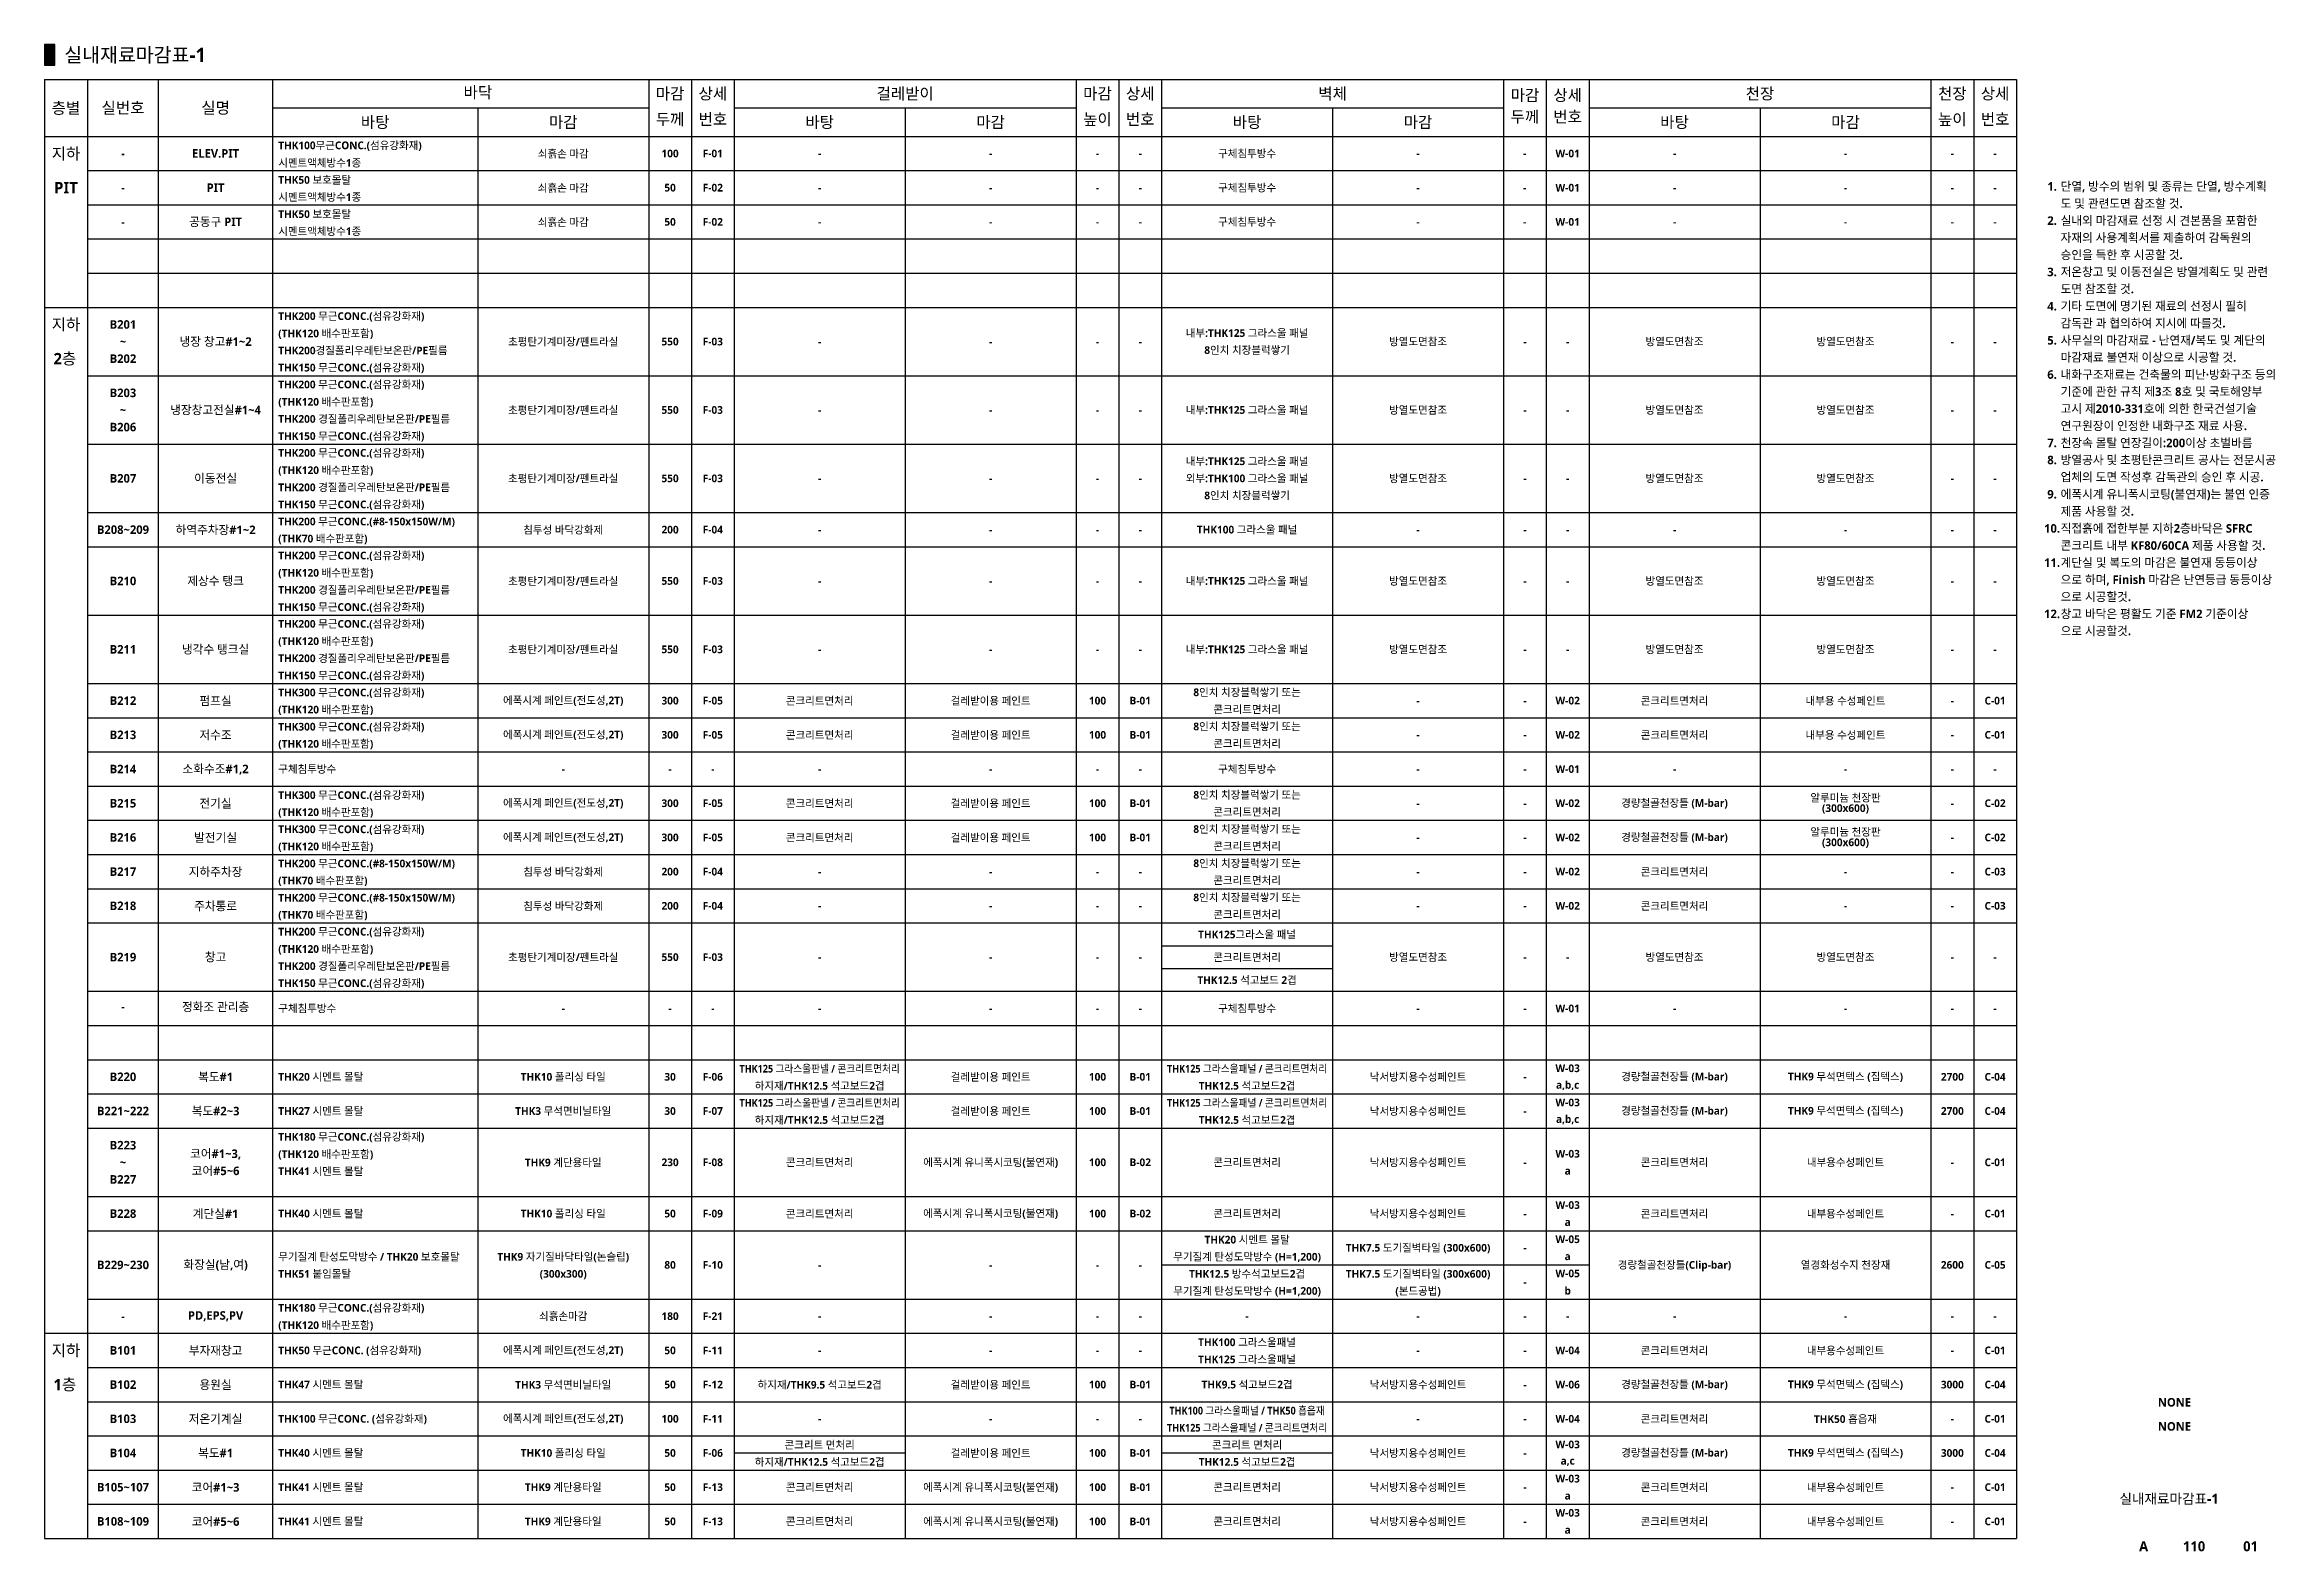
# Model space of a CAD drawing. Header units: millimetres. Extents: x 300 to 24929, y 255 to 5542.
# Drawn here: x 300 to 8129, y 255 to 5542 of the extents above; entities that cross this region are included whole.
import ezdxf
from ezdxf.enums import TextEntityAlignment as Align

# ---------------------------------------------------------------- set-up
doc = ezdxf.new("R2010")
doc.units = ezdxf.units.MM
doc.header["$LTSCALE"] = 10
doc.header["$MEASUREMENT"] = 0
doc.layers.get('0').update_dxf_attribs({"linetype": 'CONTINUOUS'})
for name, color, linetype in [('A-ANNO-GRA2', 4, 'CONTINUOUS'), ('A-ANNO-TEXT1', 7, 'CONTINUOUS'), ('A-ANNO-TITL', 7, 'CONTINUOUS')]:
    doc.layers.add(name, color=color, linetype=linetype)
doc.styles.add('SH_대대리576', font='')
doc.styles.get('SH_대대리576').set_extended_font_data('NanumGothic', bold=True)

msp = doc.modelspace()

# ---------------------------------------------------------------- hatches: boundary and pattern name
at = {"layer": 'A-ANNO-TEXT1'}
h = msp.add_hatch(color=256, dxfattribs=at)
h.dxf.hatch_style = 1
h.paths.add_polyline_path([(336, 5542), (300, 5542), (300, 5470), (336, 5470)])

# ---------------------------------------------------------------- linework, layer by layer
for p, q in [((4220, 3300), (4220, 3240)), ((4820, 3240), (4820, 3180)), ((5570, 1740), (5570, 1500))]:
    msp.add_line(p, q)
at = {"layer": 'A-ANNO-GRA2'}
for p, q in [((300, 5420), (7220.2, 5420)), ((300, 5420), (300, 300)), ((450, 5420), (450, 300)), ((700, 300), (700, 5420)), ((1100, 5420), (1100, 300)), ((2420, 5420), (2420, 300)), ((2570, 5420), (2570, 300)), ((2720, 5420), (2720, 300)), ((3920, 5420), (3920, 300)), ((4070, 5420), (4070, 300)), ((4220, 5420), (4220, 300)), ((5420, 5420), (5420, 300)), ((5570, 5420), (5570, 300)), ((5720, 5420), (5720, 300)), ((6920, 5420), (6920, 300)), ((7070, 5420), (7070, 300)), ((7220.2, 5420), (7220.2, 300)), ((1100, 5320), (2420, 5320)), ((1820, 5320), (1820, 300)), ((2720, 5320), (3920, 5320)), ((3320, 5320), (3320, 300)), ((4220, 5320), (5420, 5320)), ((4820, 5320), (4820, 300)), ((5720, 5320), (6920, 5320)), ((6320, 5320), (6320, 300)), ((300, 5220), (7220.2, 5220)), ((450, 5100), (7220.2, 5100)), ((450, 4980), (7220.2, 4980)), ((450, 4860), (7220.2, 4860)), ((450, 4740), (7220.2, 4740)), ((300, 4620), (7220.2, 4620)), ((450, 4380), (7220.2, 4380)), ((450, 4140), (7220.2, 4140)), ((450, 3900), (7220.2, 3900)), ((450, 3780), (7220.2, 3780)), ((450, 3540), (7220.2, 3540)), ((450, 3300), (7220.2, 3300)), ((450, 3180), (7220.2, 3180)), ((450, 3060), (7220.2, 3060)), ((450, 2940), (7220.2, 2940)), ((450, 2820), (7220.2, 2820)), ((450, 2700), (7220.2, 2700)), ((450, 2580), (7220.2, 2580)), ((450, 2460), (7220.2, 2460)), ((4220, 2380), (4820, 2380)), ((4220, 2300), (4820, 2300)), ((450, 2220), (7220.2, 2220)), ((450, 2100), (7220.2, 2100)), ((450, 1980), (7220.2, 1980)), ((450, 1860), (7220.2, 1860)), ((450, 1740), (7220.2, 1740)), ((450, 1500), (7220.2, 1500)), ((450, 1380), (7220.2, 1380)), ((4220, 1260), (5720, 1260)), ((450, 1140), (7220.2, 1140)), ((300, 1020), (7220.2, 1020)), ((450, 900), (7220.2, 900)), ((450, 780), (7220.2, 780)), ((450, 660), (7220.2, 660)), ((2720, 600), (3320, 600)), ((4220, 600), (4820, 600)), ((450, 540), (7220.2, 540)), ((450, 420), (7220.2, 420)), ((300, 300), (7220.2, 300))]:
    msp.add_line(p, q, dxfattribs=at)
at = {"layer": 'A-ANNO-TEXT1'}
msp.add_lwpolyline([(336, 5542), (300, 5542), (300, 5470), (336, 5470)], close=True, dxfattribs=at)

# ---------------------------------------------------------------- texts
at = {"layer": 'A-ANNO-TEXT1', "style": 'SH_대대리576'}
msp.add_text('실내재료마감표-1', height=50, dxfattribs=at).set_placement((369.1, 5481))
for s, height, p in [('층별', 40, (375, 5320)), ('지하', 40, (375, 5160)), ('ELEV.PIT', 30, (900, 5160)), ('쇠흙손 마감', 27, (2120, 5160)), ('W-01', 27, (5645, 5160)), ('-', 27, (3020, 5160)), ('-', 27, (3620, 5160)), ('-', 27, (3995, 5160)), ('-', 27, (4145, 5160)), ('-', 27, (5120, 5160)), ('-', 27, (5494.6, 5160)), ('-', 27, (6020, 5160)), ('-', 27, (6620, 5160)), ('-', 27, (6995, 5160)), ('-', 27, (7145, 5160)), ('PIT', 40, (375, 5040)), ('PIT', 30, (900, 5040)), ('쇠흙손 마감', 27, (2120, 5040)), ('-', 27, (3020, 5040)), ('-', 27, (3620, 5040)), ('-', 27, (3995, 5040)), ('-', 27, (4145, 5040)), ('-', 27, (5120, 5040)), ('-', 27, (5494.6, 5040)), ('W-01', 27, (5645, 5040)), ('-', 27, (6020, 5040)), ('-', 27, (6620, 5040)), ('-', 27, (6995, 5040)), ('-', 27, (7145, 5040)), ('공동구 PIT', 30, (900, 4920)), ('쇠흙손 마감', 27, (2120, 4920)), ('F-02', 27, (2645, 4920)), ('W-01', 27, (5645, 4920)), ('-', 27, (3020, 4920)), ('-', 27, (3620, 4920)), ('-', 27, (3995, 4920)), ('-', 27, (4145, 4920)), ('-', 27, (5120, 4920)), ('-', 27, (5494.6, 4920)), ('-', 27, (6020, 4920)), ('-', 27, (6620, 4920)), ('-', 27, (6995, 4920)), ('-', 27, (7145, 4920)), ('초평탄기계미장/펜트라실', 27, (2120, 4500)), ('초평탄기계미장/펜트라실', 27, (2120, 4260)), ('초평탄기계미장/펜트라실', 27, (2120, 4020)), ('하역주차장#1~2', 30, (900, 3840)), ('-', 27, (6020, 3840)), ('-', 27, (6620, 3840)), ('-', 27, (6995, 3840)), ('-', 27, (7145, 3840)), ('초평탄기계미장/펜트라실', 27, (2120, 3660)), ('초평탄기계미장/펜트라실', 27, (2120, 3420)), ('펌프실', 30, (900, 3240)), ('에폭시계 페인트(전도성,2T)', 27, (2120, 3240)), ('콘크리트면처리', 27, (3020, 3240)), ('걸레받이용 페인트', 27, (3620, 3240)), ('100', 27, (3995, 3240)), ('B-01', 27, (4145, 3240)), ('8인치 치장블럭쌓기 또는', 27, (4520, 3270)), ('콘크리트면처리', 27, (4520, 3210)), ('콘크리트면처리', 27, (6020, 3240)), ('내부용 수성페인트', 27, (6620, 3240)), ('저수조', 30, (900, 3120)), ('에폭시계 페인트(전도성,2T)', 27, (2120, 3120)), ('콘크리트면처리', 27, (3020, 3120)), ('걸레받이용 페인트', 27, (3620, 3120)), ('100', 27, (3995, 3120)), ('B-01', 27, (4145, 3120)), ('8인치 치장블럭쌓기 또는', 27, (4520, 3150)), ('콘크리트면처리', 27, (6020, 3120)), ('내부용 수성페인트', 27, (6620, 3120)), ('콘크리트면처리', 27, (4520, 3090)), ('소화수조#1,2', 30, (900, 3000)), ('W-01', 27, (5645, 3000)), ('전기실', 30, (900, 2880)), ('에폭시계 페인트(전도성,2T)', 27, (2120, 2880)), ('콘크리트면처리', 27, (3020, 2880)), ('걸레받이용 페인트', 27, (3620, 2880)), ('8인치 치장블럭쌓기 또는', 27, (4520, 2910)), ('경량철골천장틀 (M-bar)', 27, (6020, 2880)), ('100', 27, (3995, 2880)), ('B-01', 27, (4145, 2880)), ('콘크리트면처리', 27, (4520, 2850)), ('발전기실', 30, (900, 2760)), ('에폭시계 페인트(전도성,2T)', 27, (2120, 2760)), ('콘크리트면처리', 27, (3020, 2760)), ('걸레받이용 페인트', 27, (3620, 2760)), ('100', 27, (3995, 2760)), ('B-01', 27, (4145, 2760)), ('8인치 치장블럭쌓기 또는', 27, (4520, 2790)), ('콘크리트면처리', 27, (4520, 2730)), ('경량철골천장틀 (M-bar)', 27, (6020, 2760)), ('8인치 치장블럭쌓기 또는', 27, (4520, 2670)), ('지하주차장', 30, (900, 2640)), ('콘크리트면처리', 27, (4520, 2610)), ('콘크리트면처리', 27, (6020, 2640)), ('주차통로', 30, (900, 2520)), ('8인치 치장블럭쌓기 또는', 27, (4520, 2550)), ('콘크리트면처리', 27, (4520, 2490)), ('콘크리트면처리', 27, (6020, 2520)), ('THK125그라스울 패널', 27, (4520, 2420)), ('초평탄기계미장/펜트라실', 27, (2120, 2340)), ('콘크리트면처리', 27, (4520, 2340)), ('THK12.5 석고보드 2겹', 27, (4520, 2260)), ('정화조 관리층', 30, (900, 2166)), ('W-01', 27, (5645, 2160)), ('W-03', 27, (5645, 1950)), ('복도#1', 30, (900, 1920)), ('걸레받이용 페인트', 27, (3620, 1920)), ('100', 27, (3995, 1920)), ('B-01', 27, (4145, 1920)), ('a,b,c', 27, (5645, 1890)), ('경량철골천장틀 (M-bar)', 27, (6020, 1920)), ('THK9 무석면텍스 (집텍스)', 27, (6620, 1920)), ('복도#2~3', 30, (900, 1800)), ('걸레받이용 페인트', 27, (3620, 1800)), ('100', 27, (3995, 1800)), ('B-01', 27, (4145, 1800)), ('W-03', 27, (5645, 1830)), ('경량철골천장틀 (M-bar)', 27, (6020, 1800)), ('THK9 무석면텍스 (집텍스)', 27, (6620, 1800)), ('a,b,c', 27, (5645, 1770)), ('W-03', 27, (5645, 1650)), ('THK9 계단용타일', 27, (2120, 1620)), ('a', 27, (5645, 1590)), ('계단실#1', 30, (900, 1440)), ('콘크리트면처리', 27, (3020, 1440)), ('에폭시계 유니폭시코팅(불연재)', 27, (3620, 1440)), ('100', 27, (3995, 1440)), ('W-03', 27, (5645, 1470)), ('a', 27, (5645, 1410)), ('콘크리트면처리', 27, (6020, 1440)), ('내부용수성페인트', 27, (6620, 1440)), ('W-05', 27, (5645, 1350)), ('화장실(남,여)', 30, (900, 1260)), ('a', 27, (5645, 1290)), ('W-05', 27, (5645, 1230)), ('b', 27, (5645, 1170)), ('PD,EPS,PV', 30, (900, 1080)), ('부자재창고', 30, (900, 960)), ('에폭시계 페인트(전도성,2T)', 27, (2120, 960)), ('W-04', 27, (5645, 960)), ('콘크리트면처리', 27, (6020, 960)), ('내부용수성페인트', 27, (6620, 960)), ('용원실', 30, (900, 840)), ('THK3 무석면비닐타일', 27, (2120, 840)), ('하지재/THK9.5 석고보드2겹', 27, (3020, 840)), ('걸레받이용 페인트', 27, (3620, 840)), ('100', 27, (3995, 840)), ('B-01', 27, (4145, 840)), ('W-06', 27, (5645, 840)), ('경량철골천장틀 (M-bar)', 27, (6020, 840)), ('THK9 무석면텍스 (집텍스)', 27, (6620, 840)), ('저온기계실', 30, (900, 720)), ('에폭시계 페인트(전도성,2T)', 27, (2120, 720)), ('W-04', 27, (5645, 720)), ('콘크리트면처리', 27, (6020, 720)), ('THK50 흡읍재', 27, (6620, 720)), ('W-03', 27, (5645, 630)), ('복도#1', 30, (900, 600)), ('걸레받이용 페인트', 27, (3620, 600)), ('100', 27, (3995, 600)), ('B-01', 27, (4145, 600)), ('낙서방지용수성페인트', 27, (5120, 600)), ('-', 27, (5495, 600)), ('a,c', 27, (5645, 570)), ('경량철골천장틀 (M-bar)', 27, (6020, 600)), ('THK9 무석면텍스 (집텍스)', 27, (6620, 600)), ('코어#1~3', 30, (900, 480)), ('B-01', 27, (4145, 480)), ('W-03', 27, (5645, 510)), ('콘크리트면처리', 27, (6020, 480)), ('내부용수성페인트', 27, (6620, 480)), ('W-03', 27, (5645, 390)), ('a', 27, (5645, 450)), ('코어#5~6', 30, (900, 360)), ('B-01', 27, (4145, 360)), ('a', 27, (5645, 330)), ('콘크리트면처리', 27, (6020, 360)), ('내부용수성페인트', 27, (6620, 360))]:
    msp.add_text(s, height=height, dxfattribs=at).set_placement(p, align=Align.MIDDLE)
for s, height, p in [('실번호', 40, (575, 5320)), ('실명', 40, (900, 5320)), ('바닥', 40, (1820.4, 5374.6)), ('마감', 40, (2495, 5370)), ('상세', 40, (2645, 5370)), ('걸레받이', 40, (3320, 5370)), ('마감', 40, (3995, 5370)), ('상세', 40, (4145, 5370)), ('벽체', 40, (4820, 5370)), ('마감', 40, (5495, 5364.6)), ('상세', 40, (5645, 5364.6)), ('천장', 40, (6320, 5370)), ('천장', 40, (6995, 5370)), ('상세', 40, (7145, 5370)), ('바탕', 40, (1460, 5270)), ('마감', 40, (2120, 5270)), ('두께', 40, (2495, 5280)), ('번호', 40, (2645, 5280)), ('바탕', 40, (3020, 5270)), ('마감', 40, (3620, 5270)), ('높이', 40, (3995, 5280)), ('번호', 40, (4145, 5280)), ('바탕', 40, (4520, 5270)), ('마감', 40, (5120, 5270)), ('두께', 40, (5495, 5289)), ('번호', 40, (5645, 5289)), ('바탕', 40, (6020, 5270)), ('마감', 40, (6620, 5270)), ('높이', 40, (6995, 5280)), ('번호', 40, (7145, 5280)), ('100', 27, (2495, 5160)), ('F-01', 27, (2645, 5160)), ('구체침투방수', 27, (4520, 5160)), ('-', 30, (575, 5160)), ('-', 30, (575, 5040)), ('50', 27, (2495, 5040)), ('F-02', 27, (2645, 5040)), ('구체침투방수', 27, (4520, 5040)), ('50', 27, (2495, 4920)), ('구체침투방수', 27, (4520, 4920)), ('-', 30, (575, 4920)), ('지하', 40, (375, 4560)), ('B201', 30, (575, 4560)), ('내부:THK125 그라스울 패널', 27, (4520, 4530)), ('2층', 40, (371.1, 4440)), ('~', 30, (575, 4500)), ('냉장 창고#1~2', 30, (900, 4500)), ('550', 27, (2495, 4500)), ('F-03', 27, (2645, 4500)), ('-', 27, (3020, 4500)), ('-', 27, (3620.2, 4500)), ('-', 27, (3995, 4500)), ('-', 27, (4145, 4500)), ('8인치 치장블럭쌓기', 27, (4520, 4470)), ('방열도면참조', 27, (5120, 4500)), ('-', 27, (5495, 4500)), ('-', 27, (5645, 4500)), ('방열도면참조', 27, (6020, 4500)), ('방열도면참조', 27, (6620, 4500)), ('-', 27, (6994.8, 4500)), ('-', 27, (7145, 4500)), ('B202', 30, (575, 4440)), ('B203', 30, (575, 4320)), ('~', 30, (575, 4260)), ('냉장창고전실#1~4', 30, (900, 4260)), ('550', 27, (2495, 4260)), ('F-03', 27, (2645, 4260)), ('-', 27, (3020, 4260)), ('-', 27, (3620.2, 4260)), ('-', 27, (3995, 4260)), ('-', 27, (4145, 4260)), ('내부:THK125 그라스울 패널', 27, (4520, 4260)), ('방열도면참조', 27, (5120, 4260)), ('-', 27, (5495, 4260)), ('-', 27, (5645, 4260)), ('방열도면참조', 27, (6020, 4260)), ('방열도면참조', 27, (6620, 4260)), ('-', 27, (6994.8, 4260)), ('-', 27, (7145, 4260)), ('B206', 30, (575, 4200)), ('내부:THK125 그라스울 패널', 27, (4520, 4080)), ('B207', 30, (575, 4020)), ('이동전실', 30, (900, 4020)), ('550', 27, (2495, 4020)), ('F-03', 27, (2645, 4020)), ('-', 27, (3020, 4020)), ('-', 27, (3620.2, 4020)), ('-', 27, (3995, 4020)), ('-', 27, (4145, 4020)), ('외부:THK100 그라스울 패널', 27, (4520, 4020)), ('방열도면참조', 27, (5120, 4020)), ('-', 27, (5495, 4020)), ('-', 27, (5645, 4020)), ('방열도면참조', 27, (6020, 4020)), ('방열도면참조', 27, (6620, 4020)), ('-', 27, (6994.8, 4020)), ('-', 27, (7145, 4020)), ('8인치 치장블럭쌓기', 27, (4520, 3960)), ('B208~209', 30, (575, 3840)), ('F-04', 27, (2645, 3840)), ('-', 27, (3020, 3840)), ('-', 27, (3620, 3840)), ('-', 27, (3995, 3840)), ('-', 27, (4145, 3840)), ('THK100 그라스울 패널', 27, (4520, 3840)), ('-', 27, (5120, 3839.7)), ('-', 27, (5495, 3840)), ('-', 27, (5645, 3840)), ('B210', 30, (575, 3660)), ('제상수 탱크', 30, (900, 3660)), ('550', 27, (2495, 3660)), ('F-03', 27, (2645, 3660)), ('-', 27, (3020, 3660)), ('-', 27, (3620.2, 3660)), ('-', 27, (3995, 3660)), ('-', 27, (4145, 3660)), ('내부:THK125 그라스울 패널', 27, (4520, 3660)), ('방열도면참조', 27, (5120, 3660)), ('-', 27, (5495, 3660)), ('-', 27, (5645, 3660)), ('방열도면참조', 27, (6020, 3660)), ('방열도면참조', 27, (6620, 3660)), ('-', 27, (6994.8, 3660)), ('-', 27, (7145, 3660)), ('B211', 30, (575, 3420)), ('냉각수 탱크실', 30, (900, 3420)), ('550', 27, (2495, 3420)), ('F-03', 27, (2645, 3420)), ('-', 27, (3020, 3420)), ('-', 27, (3620.2, 3420)), ('-', 27, (3995, 3420)), ('-', 27, (4145, 3420)), ('내부:THK125 그라스울 패널', 27, (4520, 3420)), ('방열도면참조', 27, (5120, 3420)), ('-', 27, (5495, 3420)), ('-', 27, (5645, 3420)), ('방열도면참조', 27, (6020, 3420)), ('방열도면참조', 27, (6620, 3420)), ('-', 27, (6994.8, 3420)), ('-', 27, (7145, 3420)), ('B212', 30, (575, 3240)), ('300', 27, (2495, 3240)), ('F-05', 27, (2645, 3240)), ('-', 27, (5120, 3240)), ('-', 27, (5495, 3240)), ('W-02', 27, (5645, 3240)), ('-', 27, (6995, 3240)), ('C-01', 27, (7145, 3240)), ('B213', 30, (575, 3120)), ('300', 27, (2495, 3120)), ('F-05', 27, (2645, 3120)), ('W-02', 27, (5645, 3120)), ('C-01', 27, (7145, 3120)), ('-', 27, (5120, 3120)), ('-', 27, (5495, 3120)), ('-', 27, (6995, 3120)), ('B214', 30, (575, 3000)), ('-', 27, (2120, 3000)), ('-', 27, (2495, 3000)), ('-', 27, (2645, 3000)), ('-', 27, (3020, 3000)), ('-', 27, (3620, 3000)), ('-', 27, (3995, 3000)), ('-', 27, (4145, 3000)), ('구체침투방수', 27, (4520, 3000)), ('-', 27, (5120, 3000)), ('-', 27, (5495, 3000)), ('-', 27, (6020, 3000)), ('-', 27, (6620, 3000)), ('-', 27, (6995, 3000)), ('-', 27, (7145, 3000)), ('B215', 30, (575, 2880)), ('300', 27, (2495, 2880)), ('F-05', 27, (2645, 2880)), ('-', 27, (5120, 2880)), ('-', 27, (5495, 2880)), ('W-02', 27, (5645, 2880)), ('-', 27, (6995, 2880)), ('C-02', 27, (7145, 2880)), ('B216', 30, (575, 2760)), ('300', 27, (2495, 2760)), ('F-05', 27, (2645, 2760)), ('-', 27, (5120, 2760)), ('-', 27, (5495, 2760)), ('W-02', 27, (5645, 2760)), ('-', 27, (6995, 2760)), ('C-02', 27, (7145, 2760)), ('B217', 30, (575, 2640)), ('F-04', 27, (2645, 2640)), ('-', 27, (3020, 2640)), ('-', 27, (3620, 2640)), ('-', 27, (3995, 2640)), ('-', 27, (4145, 2640)), ('-', 27, (5120, 2640)), ('-', 27, (5495, 2640)), ('W-02', 27, (5645, 2640)), ('-', 27, (6620, 2640)), ('-', 27, (6995, 2640)), ('C-03', 27, (7145, 2640)), ('B218', 30, (575, 2520)), ('F-04', 27, (2645, 2520)), ('-', 27, (3020, 2520)), ('-', 27, (3620, 2520)), ('-', 27, (3995, 2520)), ('-', 27, (4145, 2520)), ('-', 27, (5120, 2520)), ('-', 27, (5495, 2520)), ('W-02', 27, (5645, 2520)), ('-', 27, (6620, 2520)), ('-', 27, (6995, 2520)), ('C-03', 27, (7145, 2520)), ('B219', 30, (575, 2340)), ('창고', 30, (900, 2340)), ('F-03', 27, (2645, 2340)), ('방열도면참조', 27, (5120, 2340)), ('방열도면참조', 27, (6020, 2340)), ('방열도면참조', 27, (6620, 2340)), ('-', 27, (3020, 2340)), ('-', 27, (3620.2, 2340)), ('-', 27, (3995, 2340)), ('-', 27, (4145, 2340)), ('-', 27, (5495, 2340)), ('-', 27, (5645, 2340)), ('-', 27, (6994.8, 2340)), ('-', 27, (7145, 2340)), ('-', 30, (575, 2166)), ('-', 27, (2120, 2160)), ('-', 27, (2495, 2160)), ('-', 27, (2645, 2160)), ('-', 27, (3020, 2160)), ('-', 27, (3620, 2160)), ('-', 27, (3995, 2160)), ('-', 27, (4145, 2160)), ('구체침투방수', 27, (4520, 2160)), ('-', 27, (5120, 2160)), ('-', 27, (5495, 2160)), ('-', 27, (6020, 2160)), ('-', 27, (6620, 2160)), ('-', 27, (6995, 2160)), ('-', 27, (7145, 2160)), ('B220', 30, (575, 1920)), ('THK10 폴리싱 타일', 27, (2120, 1920)), ('30', 27, (2495, 1920)), ('F-06', 27, (2645, 1920)), ('하지재/THK12.5 석고보드2겹', 27, (3020, 1888.5)), ('THK12.5 석고보드2겹', 27, (4520, 1888.5)), ('낙서방지용수성페인트', 27, (5120, 1919.7)), ('-', 27, (5495, 1920)), ('2700', 27, (6995, 1920)), ('C-04', 27, (7145, 1920)), ('B221~222', 30, (575, 1800)), ('THK3 무석면비닐타일', 27, (2120, 1800)), ('30', 27, (2495, 1800)), ('F-07', 27, (2645, 1800)), ('낙서방지용수성페인트', 27, (5120, 1799.7)), ('2700', 27, (6995, 1800)), ('C-04', 27, (7145, 1800)), ('하지재/THK12.5 석고보드2겹', 27, (3020, 1768.5)), ('THK12.5 석고보드2겹', 27, (4520, 1768.5)), ('-', 27, (5495, 1800)), ('B223', 30, (575, 1680)), ('코어#1~3,', 30, (900, 1650)), ('B227', 30, (575, 1560)), ('~', 30, (575, 1620)), ('코어#5~6', 30, (900, 1590)), ('230', 27, (2495, 1620)), ('F-08', 27, (2645, 1620)), ('콘크리트면처리', 27, (3020, 1620)), ('에폭시계 유니폭시코팅(불연재)', 27, (3620.2, 1620)), ('100', 27, (3995, 1620)), ('B-02', 27, (4145, 1620)), ('콘크리트면처리', 27, (4520, 1620)), ('낙서방지용수성페인트', 27, (5120.2, 1620)), ('-', 27, (5495, 1620)), ('콘크리트면처리', 27, (6020, 1620)), ('내부용수성페인트', 27, (6620.2, 1620)), ('-', 27, (6994.8, 1620)), ('C-01', 27, (7145, 1620)), ('B228', 30, (575, 1440)), ('THK10 폴리싱 타일', 27, (2120, 1440)), ('50', 27, (2495, 1440)), ('F-09', 27, (2645, 1440)), ('B-02', 27, (4145, 1440)), ('콘크리트면처리', 27, (4520, 1440)), ('낙서방지용수성페인트', 27, (5120, 1440)), ('-', 27, (5495, 1440)), ('-', 27, (6995, 1440)), ('C-01', 27, (7145, 1440)), ('THK20 시멘트 몰탈', 27, (4520, 1348.5)), ('THK7.5 도기질벽타일 (300x600)', 27, (5120, 1320)), ('B229~230', 30, (575, 1260)), ('THK9 자기질바닥타일(논슬립)', 27, (2120, 1288.5)), ('80', 27, (2495, 1260)), ('F-10', 27, (2645, 1260)), ('-', 27, (3020, 1260)), ('-', 27, (3620, 1260)), ('-', 27, (3995, 1260)), ('-', 27, (4145, 1260)), ('무기질계 탄성도막방수 (H=1,200)', 27, (4520, 1288.5)), ('-', 27, (5495, 1320)), ('경량철골천장틀(Clip-bar)', 27, (6020, 1260)), ('열경화성수지 천장재', 27, (6620.2, 1260)), ('2600', 27, (6994.8, 1260)), ('C-05', 27, (7145, 1260)), ('(300x300)', 27, (2120, 1228.5)), ('무기질계 탄성도막방수 (H=1,200)', 27, (4520, 1168.5)), ('THK12.5 방수석고보드2겹', 27, (4520, 1228.5)), ('THK7.5 도기질벽타일 (300x600)', 27, (5120, 1228.5)), ('(본드공법)', 27, (5120, 1168.5)), ('-', 27, (5495.1, 1200)), ('-', 30, (575, 1080)), ('-', 27, (3020, 1080)), ('-', 27, (3620, 1080)), ('-', 27, (3995, 1080)), ('-', 27, (4145, 1080)), ('-', 27, (4520, 1080)), ('-', 27, (5120, 1080)), ('-', 27, (5495, 1080)), ('-', 27, (5645, 1080)), ('-', 27, (6020, 1080)), ('-', 27, (6620, 1080)), ('-', 27, (6995, 1080)), ('-', 27, (7145, 1080)), ('지하', 40, (375, 960)), ('B101', 30, (575, 960)), ('50', 27, (2495, 960)), ('F-11', 27, (2645, 960)), ('-', 27, (3020, 960)), ('-', 27, (3620, 960)), ('-', 27, (3995, 960)), ('-', 27, (4145, 960)), ('THK100 그라스울패널', 27, (4520, 988.5)), ('THK125 그라스울패널', 27, (4520, 928.5)), ('-', 27, (5120, 960)), ('-', 27, (5495, 960)), ('-', 27, (6995, 960)), ('C-01', 27, (7145, 960)), ('1층', 40, (371.1, 840)), ('B102', 30, (575, 840)), ('50', 27, (2495, 840)), ('F-12', 27, (2645, 840)), ('THK9.5 석고보드2겹', 27, (4520, 840)), ('낙서방지용수성페인트', 27, (5120, 840)), ('-', 27, (5495, 840)), ('3000', 27, (6995, 840)), ('C-04', 27, (7145, 840)), ('B103', 30, (575, 720)), ('100', 27, (2495, 720)), ('F-11', 27, (2645, 720)), ('-', 27, (3020, 720)), ('-', 27, (3620, 720)), ('-', 27, (3995, 720)), ('-', 27, (4145, 720)), ('-', 27, (5120, 720)), ('-', 27, (5495, 720)), ('-', 27, (6995, 720)), ('C-01', 27, (7145, 720)), ('콘크리트 면처리', 27, (3020, 628.5)), ('콘크리트 면처리', 27, (4520, 628.5)), ('B104', 30, (575, 600)), ('THK10 폴리싱 타일', 27, (2120, 600)), ('50', 27, (2495, 600)), ('F-06', 27, (2645, 600)), ('하지재/THK12.5 석고보드2겹', 27, (3020, 568.5)), ('THK12.5 석고보드2겹', 27, (4520, 568.5)), ('3000', 27, (6995, 600)), ('C-04', 27, (7145, 600)), ('B105~107', 30, (575, 480)), ('THK9 계단용타일', 27, (2120, 480)), ('50', 27, (2495, 480)), ('F-13', 27, (2645, 480)), ('콘크리트면처리', 27, (3020, 480)), ('에폭시계 유니폭시코팅(불연재)', 27, (3620, 480)), ('100', 27, (3995, 480)), ('콘크리트면처리', 27, (4520, 480)), ('낙서방지용수성페인트', 27, (5120, 480)), ('-', 27, (5495, 480)), ('-', 27, (6995, 480)), ('C-01', 27, (7145, 480)), ('B108~109', 30, (575, 360)), ('THK9 계단용타일', 27, (2120, 360)), ('50', 27, (2495, 360)), ('F-13', 27, (2645, 360)), ('콘크리트면처리', 27, (3020, 360)), ('에폭시계 유니폭시코팅(불연재)', 27, (3620, 360)), ('100', 27, (3995, 360)), ('콘크리트면처리', 27, (4520, 360)), ('낙서방지용수성페인트', 27, (5120, 360)), ('-', 27, (5495, 360)), ('-', 27, (6995, 360)), ('C-01', 27, (7145, 360))]:
    msp.add_text(s, height=height, dxfattribs=at).set_placement(p, align=Align.MIDDLE_CENTER)
for s, p in [('THK100무근CONC.(섬유강화재)', (1120, 5188.5)), ('시멘트액체방수1종', (1120, 5127.1)), ('THK50 보호몰탈', (1120, 5067.2)), ('시멘트액체방수1종', (1120, 5007.1)), ('THK50 보호몰탈', (1120, 4947.2)), ('시멘트액체방수1종', (1120, 4887.1)), ('THK200 무근CONC.(섬유강화재)', (1120, 4589.3)), ('(THK120 배수판포함)', (1120, 4528.5)), ('THK200경질폴리우레탄보온판/PE필름', (1120, 4468.5)), ('THK150 무근CONC.(섬유강화재)', (1120, 4408.5)), ('THK200 무근CONC.(섬유강화재)', (1120, 4349.3)), ('THK200 경질폴리우레탄보온판/PE필름', (1120, 4228.5)), ('(THK120 배수판포함)', (1120, 4288.5)), ('THK150 무근CONC.(섬유강화재)', (1120, 4168.5)), ('THK200 무근CONC.(섬유강화재)', (1120, 4109.3)), ('THK200 경질폴리우레탄보온판/PE필름', (1120, 3988.5)), ('(THK120 배수판포함)', (1120, 4048.5)), ('THK150 무근CONC.(섬유강화재)', (1120, 3928.5)), ('THK200 무근CONC.(#8-150x150W/M)', (1120, 3868.5)), ('THK200 무근CONC.(섬유강화재)', (1120, 3749.3)), ('(THK120 배수판포함)', (1120, 3688.5)), ('THK200 경질폴리우레탄보온판/PE필름', (1120, 3628.5)), ('THK150 무근CONC.(섬유강화재)', (1120, 3568.5)), ('THK200 무근CONC.(섬유강화재)', (1120, 3509.3)), ('(THK120 배수판포함)', (1120, 3448.5)), ('THK200 경질폴리우레탄보온판/PE필름', (1120, 3388.5)), ('THK150 무근CONC.(섬유강화재)', (1120, 3328.5)), ('THK300 무근CONC.(섬유강화재)', (1120, 3268.5)), ('(THK120 배수판포함)', (1120, 3208.5)), ('THK300 무근CONC.(섬유강화재)', (1120, 3148.5)), ('(THK120 배수판포함)', (1120, 3088.5)), ('구체침투방수', (1120, 3000)), ('THK300 무근CONC.(섬유강화재)', (1120, 2908.5)), ('(THK120 배수판포함)', (1120, 2848.5)), ('THK300 무근CONC.(섬유강화재)', (1120, 2788.5)), ('(THK120 배수판포함)', (1120, 2728.5)), ('THK200 무근CONC.(#8-150x150W/M)', (1120, 2668.5)), ('THK200 무근CONC.(#8-150x150W/M)', (1120, 2548.5)), ('THK200 무근CONC.(섬유강화재)', (1120, 2429.3)), ('(THK120 배수판포함)', (1120, 2368.5)), ('THK200 경질폴리우레탄보온판/PE필름', (1120, 2308.5)), ('THK150 무근CONC.(섬유강화재)', (1120, 2248.5)), ('구체침투방수', (1120, 2160)), ('THK20 시멘트 몰탈', (1120, 1920)), ('THK27 시멘트 몰탈', (1120, 1800)), ('THK180 무근CONC.(섬유강화재)', (1120, 1709.3)), ('(THK120 배수판포함)', (1120, 1648.5)), ('THK41 시멘트 몰탈', (1120, 1588.5)), ('THK40 시멘트 몰탈', (1120, 1440)), ('무기질계 탄성도막방수 / THK20 보호몰탈', (1120, 1288.5)), ('THK51 붙임몰탈', (1120, 1228.5)), ('THK50 무근CONC. (섬유강화재)', (1120, 960)), ('THK47 시멘트 몰탈', (1120, 840)), ('THK100 무근CONC. (섬유강화재)', (1120, 720)), ('THK40 시멘트 몰탈', (1120, 600)), ('THK41 시멘트 몰탈', (1120, 480)), ('THK41 시멘트 몰탈', (1120, 360))]:
    msp.add_text(s, height=27, dxfattribs=at).set_placement(p, align=Align.MIDDLE_LEFT)
at = {"layer": 'A-ANNO-TEXT1', "color": 1, "style": 'SH_대대리576'}
for s, p in [('침투성 바닥강화제', (2120, 3840)), ('알루미늄 천장판', (6620, 2900)), ('(300x600)', (6620, 2860)), ('알루미늄 천장판', (6620, 2780)), ('(300x600)', (6620, 2740)), ('침투성 바닥강화제', (2120, 2640)), ('침투성 바닥강화제', (2120, 2520))]:
    msp.add_text(s, height=27, dxfattribs=at).set_placement(p, align=Align.MIDDLE)
for s, p in [('200', (2495, 3840)), ('200', (2495, 2640)), ('200', (2495, 2520)), ('550', (2495, 2340)), ('쇠흙손마감', (2120, 1080)), ('180', (2495, 1080)), ('F-21', (2645, 1080))]:
    msp.add_text(s, height=27, dxfattribs=at).set_placement(p, align=Align.MIDDLE_CENTER)
for s, p in [('(THK70 배수판포함)', (1120, 3808.5)), ('(THK70 배수판포함)', (1120, 2608.5)), ('(THK70 배수판포함)', (1120, 2488.5)), ('THK180 무근CONC.(섬유강화재)', (1120, 1109.3)), ('(THK120 배수판포함)', (1120, 1048.5))]:
    msp.add_text(s, height=27, dxfattribs=at).set_placement(p, align=Align.MIDDLE_LEFT)
at = {"layer": 'A-ANNO-TEXT1', "style": 'SH_대대리576', "width": 0.9}
for s, p in [('THK125 그라스울판넬 / 콘크리트면처리', (3020, 1948.5)), ('THK125 그라스울패널 / 콘크리트면처리', (4520, 1948.5)), ('THK125 그라스울판넬 / 콘크리트면처리', (3020, 1828.5)), ('THK125 그라스울패널 / 콘크리트면처리', (4520, 688.5)), ('THK100 그라스울패널 / THK50 흡읍재', (4520, 748.5))]:
    msp.add_text(s, height=27, dxfattribs=at).set_placement(p, align=Align.MIDDLE_CENTER)
at = {"layer": 'A-ANNO-TEXT1', "color": 1, "style": 'SH_대대리576', "width": 0.9}
msp.add_text('THK125 그라스울패널 / 콘크리트면처리', height=27, dxfattribs=at).set_placement((4520, 1828.5), align=Align.MIDDLE_CENTER)
at = {"layer": 'A-ANNO-TITL', "style": 'SH_대대리576'}
for s, p in [('1.', (7345, 5044.4)), ('1.', (7345, 5044.4)), ('2.', (7345, 4924.4)), ('2.', (7345, 4924.4)), ('3.', (7345, 4744.4)), ('3.', (7345, 4744.4)), ('4.', (7345, 4624.4)), ('4.', (7345, 4624.4)), ('5.', (7345, 4504.4)), ('5.', (7345, 4504.4)), ('6.', (7345, 4384.4)), ('6.', (7345, 4384.4)), ('7.', (7345, 4144.4)), ('7.', (7345, 4144.4)), ('8.', (7345, 4084.4)), ('8.', (7345, 4084.4)), ('9.', (7345, 3964.4)), ('9.', (7345, 3964.4)), ('10.', (7345, 3844.4)), ('10.', (7345, 3844.4)), ('11.', (7345, 3724.4)), ('12.', (7345, 3544.4))]:
    msp.add_text(s, height=30, dxfattribs=at).set_placement(p, align=Align.MIDDLE_CENTER)
for s, p in [('단열, 방수의 범위 및 종류는 단열, 방수계획', (7375, 5044.4)), ('도 및 관련도면 참조할 것.', (7375, 4984.4)), ('실내외 마감재료 선정 시 견본품을 포함한', (7375, 4924.4)), ('자재의 사용계획서를 제출하여 감독원의 ', (7375, 4864.4)), ('승인을 득한 후 시공할 것.', (7375, 4804.4)), ('저온창고 및 이동전실은 방열계획도 및 관련', (7375, 4744.4)), ('도면 참조할 것.', (7375, 4684.4)), ('기타 도면에 명기된 재료의 선정시 필히', (7375, 4624.4)), ('감독관 과 협의하여 지시에 따를것.', (7375, 4564.4)), ('사무실의 마감재료 - 난연재/복도 및 계단의', (7375, 4504.4)), ('마감재료 불연재 이상으로 시공할 것.', (7375, 4444.4)), ('내화구조재료는 건축물의 피난·방화구조 등의', (7375, 4384.4)), ('기준에 관한 규칙 제3조 8호 및 국토해양부', (7375, 4324.4)), ('고시 제2010-331호에 의한 한국건설기술', (7375, 4264.4)), ('천장속 몰탈 연장길이:200이상 초벌바름', (7375, 4144.4)), ('연구원장이 인정한 내화구조 재료 사용.', (7375, 4204.4)), ('방열공사 및 초평탄콘크리트 공사는 전문시공', (7375, 4084.4)), ('업체의 도면 작성후 감독관의 승인 후 시공.', (7375, 4024.4)), ('제품 사용할 것.', (7375, 3904.4)), ('에폭시계 유니폭시코팅(불연재)는 불연 인증', (7375, 3964.4)), ('직접흙에 접한부분 지하2층바닥은 SFRC', (7375, 3844.4)), ('콘크리트 내부 KF80/60CA 제품 사용할 것.', (7375, 3784.4)), ('계단실 및 복도의 마감은 불연재 동등이상', (7375, 3724.4)), ('으로 하며, Finish 마감은 난연등급 동등이상', (7375, 3664.4)), ('으로 시공할것.', (7375, 3604.4)), ('창고 바닥은 평활도 기준 FM2 기준이상', (7375, 3544.4)), ('으로 시공할것. ', (7375, 3484.4))]:
    msp.add_text(s, height=30, dxfattribs=at).set_placement(p, align=Align.MIDDLE_LEFT)
for s, height, p in [('NONE', 30, (7774.5, 777.8)), ('NONE', 30, (7774.5, 693.3)), ('실내재료마감표-1', 35, (7755.7, 439.7)), ('A', 35, (7666.3, 272.7)), ('110', 35, (7843.4, 272.7)), ('01', 35, (8041.6, 272.7))]:
    msp.add_text(s, height=height, dxfattribs=at).set_placement(p, align=Align.MIDDLE)

doc.saveas('drawing.dxf')
